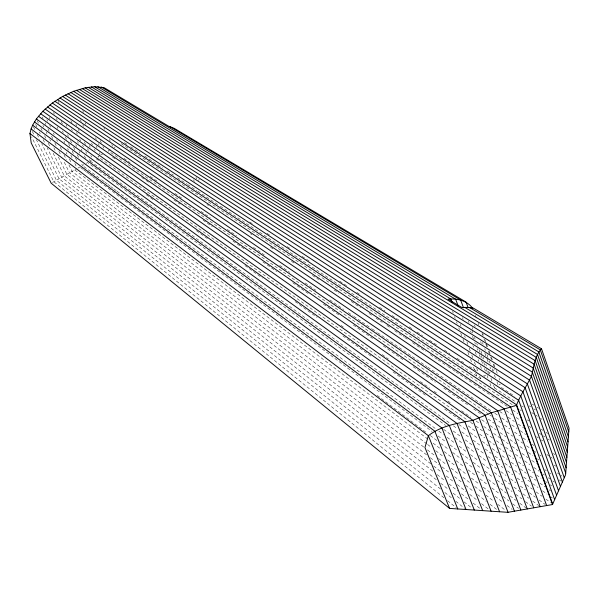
<?xml version="1.0" encoding="UTF-8"?>
<svg xmlns="http://www.w3.org/2000/svg" width="599" height="599" viewBox="0 0 599 599"><rect width="100%" height="100%" fill="white"/><g stroke="black" fill="none" stroke-linecap="round" stroke-linejoin="round"><path stroke-width="0.45" stroke-dasharray="3 2.25" d="M220.282 206.176L480.623 378.68L481.918 377.819M485.752 375.288L484.291 376.254L483.311 373.626M488.687 373.349L490.154 372.383M492.992 370.511L494.37 369.605M498.937 384.977L500.315 384.071M493.539 385.254L494.504 387.882L496.361 386.669M198.119 180.321L199.43 179.558M52.502 182.485L76.627 168.798M83.763 164.755L82.467 165.489L80.858 162.157M101.194 154.864L102.481 154.13M77.93 168.064L79.877 166.956M86.353 163.287L87.649 162.546L139.657 200.747M89.423 159.401L90.232 161.086L92.815 159.619M99.906 155.598L97.974 156.691L467.505 420.154M110.194 149.757L108.269 150.851L489.158 414.538M114.042 147.579L115.322 146.852M532.309 404.123L533.874 405.149M537.004 407.193L538.568 408.211M249.723 221.952L252.853 224.011M266.922 233.266L270.052 235.325M287.25 246.638L290.38 248.697M302.113 256.417L309.93 261.553M339.64 281.103L347.457 286.247M356.839 292.417L359.969 294.476M379.519 307.332L384.992 310.933M392.023 315.561L399.847 320.705M409.229 326.882L412.352 328.933M417.046 332.018L422.52 335.62M429.558 340.254L437.375 345.391M444.413 350.026L449.886 353.627M456.925 358.254L464.742 363.398M469.429 366.483L477.253 371.627M501.341 387.478L514.519 396.141M529.246 405.83L530.796 406.848M533.896 408.892L535.446 409.911M124.412 142.652L127.535 144.718M130.649 146.785L140.001 152.985M144.681 156.077L162.606 167.96M167.286 171.059L173.515 175.193M177.416 177.768L186.768 183.968M187.547 184.485L196.899 190.684M197.677 191.201L219.504 205.659M494.504 387.882L516.286 402.318M521.729 405.92L523.286 406.953M531.845 412.621L534.959 414.688M535.731 415.204L537.288 416.23M540.403 418.297L541.96 419.322M121.08 143.588L514.399 406.107M519.835 409.738L521.392 410.772M206.947 204.491L208.504 205.532M250.389 233.692L251.939 234.741M270.561 247.252L273.661 249.341M291.503 261.336L295.382 263.942M312.446 275.42L318.653 279.591M334.167 290.021L338.817 293.151M351.231 301.492L360.538 307.751M369.074 313.487L372.174 315.576M376.052 318.181L382.259 322.352M386.909 325.482L390.016 327.571M394.666 330.7L403.981 336.96M404.752 337.477L407.859 339.566M412.509 342.695L425.694 351.561M430.352 354.69L437.33 359.385M438.109 359.909L447.416 366.161M448.194 366.685L455.173 371.38M455.951 371.904L473.015 383.375M473.794 383.899L490.858 395.37M491.629 395.894L507.143 406.324M512.572 409.971L518.008 413.624M527.315 419.884L528.865 420.925M541.279 429.266L542.829 430.314M545.929 432.396L547.479 433.444M506.118 410.719L512.31 414.92M516.181 417.54L520.052 420.161M529.336 426.451L530.886 427.499M539.399 433.264L542.499 435.361M543.271 435.885L544.82 436.933M547.913 439.03L549.463 440.085M499.671 411.468L504.306 414.628M508.169 417.263L514.354 421.479M518.217 424.114L523.623 427.806M536.756 436.768L538.299 437.817M541.391 439.928L542.934 440.984M123.941 158.406L130.11 162.643M150.154 176.42L157.095 181.19M174.826 193.372L183.309 199.205M201.039 211.387L210.294 217.751M227.253 229.402L236.508 235.766M253.467 247.417L264.264 254.837M279.681 265.432L289.706 272.32M305.123 282.923L315.92 290.335M329.802 299.874L343.676 309.413M348.304 312.596L352.931 315.77M353.702 316.302L371.432 328.492M372.204 329.016L376.831 332.198M377.602 332.73L403.045 350.213M403.816 350.744L426.945 366.64M427.716 367.172L491.712 411.146M494.796 413.265L497.874 415.384M501.73 418.035L507.9 422.273M511.756 424.923L517.154 428.629M520.239 430.756L525.63 434.462M553.386 453.533L554.929 454.596M489.93 415.07L491.465 416.14M494.542 418.267L500.704 422.535M504.545 425.193L509.936 428.921M514.548 432.119L519.939 435.847M523.017 437.981L527.629 441.178M532.249 444.368L533.791 445.439M546.872 454.491L549.949 456.625M550.713 457.157L552.256 458.22M112.597 157.125L116.431 159.798M141.731 177.439L148.634 182.253M173.935 199.894L180.067 204.177M203.068 220.215L212.271 226.632M232.966 241.068L244.467 249.087M262.871 261.92L276.671 271.542M292.769 282.773L308.103 293.465M323.438 304.157L340.307 315.92M353.343 325.01L372.503 338.383M383.24 345.863L404.707 360.838M413.138 366.715L435.376 382.222M443.807 388.107L467.579 404.684M473.712 408.96L482.143 414.837M488.275 419.12L494.407 423.396M497.477 425.537L502.846 429.273M506.679 431.954L512.811 436.229M516.645 438.902L522.777 443.178M526.611 445.851L531.208 449.063M534.278 451.197L535.813 452.267M539.647 454.941L541.182 456.011M554.21 465.101L555.745 466.172M481.678 419.719L487.032 423.478M490.094 425.627L496.212 429.925M500.03 432.613L506.148 436.911M509.974 439.599L516.091 443.896M519.917 446.584L524.507 449.804M528.325 452.492L532.915 455.712M537.505 458.939L539.033 460.01M557.392 472.911L559.683 474.52M560.447 475.059L561.982 476.13M341.003 325.407L343.294 327.024M382.222 354.578L388.332 358.898M420.393 381.593L429.55 388.07M434.133 391.312L436.416 392.937M447.872 401.038L450.163 402.655M461.612 410.764L470.769 417.248M476.115 421.03L479.934 423.725M483.745 426.428L489.855 430.748M493.673 433.451L501.303 438.857M502.067 439.396L508.177 443.717M511.988 446.42L518.098 450.74M521.916 453.443L528.019 457.763M531.837 460.466L536.419 463.708M544.813 469.646L546.34 470.732M549.395 472.888L550.923 473.974M559.316 479.911L560.844 480.997M470.552 422.325L472.836 423.957M475.883 426.129L482.742 431.018M485.789 433.189L492.648 438.079M496.459 440.797L502.554 445.147M505.601 447.318L511.696 451.661M515.507 454.379L520.838 458.183M524.649 460.901L529.98 464.697M533.791 467.415L539.122 471.218M542.934 473.936L544.454 475.022M548.265 477.74L549.792 478.826M552.84 480.997L554.36 482.083M96.154 158.698L99.951 161.423M146.268 194.69L153.097 199.602M196.375 230.682L208.519 239.405M244.969 265.582L262.429 278.123M295.075 301.574L317.096 317.388M342.905 335.934L370.998 356.113M393.019 371.927L425.664 395.377M444.645 409.005L460.586 420.461M468.178 425.911L476.534 431.909M479.567 434.095L484.883 437.914M488.679 440.639L494.752 444.997M498.548 447.73L504.628 452.088M508.424 454.813L513.732 458.632M518.292 461.904L523.608 465.723M528.161 468.995L533.477 472.813M536.517 474.992L541.069 478.264M545.622 481.536L547.142 482.629M550.182 484.808L551.701 485.901M458.841 424.474L466.419 429.955M470.208 432.703L478.541 438.73M482.33 441.47L488.395 445.858M492.183 448.599L498.248 452.986M502.037 455.734L507.338 459.568M511.127 462.308L516.435 466.149M520.224 468.89L526.281 473.277M530.07 476.018L536.135 480.405M539.924 483.146L545.232 486.987M549.021 489.727L550.533 490.828M90.232 161.086L450.441 423.673M453.458 425.874L457.232 428.629M461.769 431.931L469.316 437.435M473.09 440.19L481.401 446.24M485.175 448.995L491.217 453.398M494.991 456.153L500.277 460.002M504.807 463.312L510.85 467.714M514.623 470.462L519.91 474.318M523.691 477.074L529.733 481.476M532.751 483.678L538.037 487.534M542.567 490.836L547.097 494.138M550.87 496.885L552.383 497.994M140.406 201.301L142.667 202.956M143.423 203.51L145.684 205.172M146.441 205.727L160 215.692M160.757 216.246L445.663 425.492M453.203 431.025L460.736 436.559M465.258 439.883L473.554 445.97M476.564 448.187L484.104 453.72M487.871 456.49L493.905 460.916M496.915 463.132L502.95 467.564M507.473 470.881L512.744 474.76M517.266 478.077L522.545 481.955M526.311 484.718L532.346 489.151M536.112 491.921L542.14 496.346M545.906 499.117L550.429 502.434M443.657 429.356L451.174 434.919M454.933 437.697L463.207 443.814M466.965 446.599L475.232 452.717M478.99 455.495L487.257 461.619M490.267 463.843L497.035 468.845M500.794 471.63L506.058 475.524M510.565 478.863L515.829 482.757M520.336 486.096L525.6 489.989M529.359 492.767L535.371 497.215M539.13 500L545.15 504.448M83.965 166.604L101.224 179.468M101.98 180.029L104.226 181.707M104.975 182.268L107.228 183.945M107.977 184.507L110.231 186.184M110.98 186.746L113.233 188.423M113.982 188.977L116.236 190.662M116.985 191.216L435.877 428.944M438.88 431.175L443.38 434.537M447.131 437.33L454.634 442.923M459.134 446.277L466.636 451.871M470.387 454.671L478.646 460.826M482.397 463.619L490.648 469.773M494.4 472.574L500.405 477.044M504.156 479.844L510.161 484.314M513.912 487.114L519.91 491.584M522.912 493.823L528.917 498.301M532.668 501.093L538.673 505.571M80.625 167.518L82.864 169.203M83.613 169.764L85.859 171.449M86.6 172.01L88.847 173.695M89.595 174.257L91.834 175.941M92.583 176.503L94.829 178.188M95.578 178.749L432.029 431.445M438.011 435.937L446.233 442.114M449.976 444.922L458.198 451.099M461.185 453.346L470.163 460.084M473.15 462.331L481.371 468.508M485.115 471.316L493.336 477.493M497.073 480.301L503.055 484.793M506.799 487.601L512.033 491.532M515.769 494.34L521.751 498.832M525.488 501.64L531.47 506.133M377.273 395.437L427.274 433.272M430.254 435.533L436.971 440.609M440.707 443.44L448.913 449.647M452.642 452.47L461.597 459.246M465.333 462.069L473.539 468.283M477.268 471.106L485.482 477.321M488.462 479.574L497.417 486.351M500.405 488.612L506.372 493.127M510.108 495.95L516.076 500.472M519.805 503.295L525.78 507.81M427.896 439.194L74.68 169.906L73.872 168.237M433.099 443.163L440.535 448.831M444.256 451.668L452.432 457.906M456.153 460.736L464.33 466.973M468.051 469.811L476.227 476.048M479.949 478.878L488.125 485.115M491.846 487.953L499.281 493.621M502.995 496.459L508.948 500.989M512.662 503.826L518.614 508.364M426.855 443.904L72.082 171.381L68.421 163.871M427.596 444.473L431.31 447.326M435.765 450.748L443.185 456.445M447.64 459.867L455.802 466.142M458.767 468.418L466.935 474.693M471.391 478.114L479.552 484.381M483.266 487.234L491.427 493.501M495.141 496.354L502.561 502.059M507.016 505.474L512.205 509.464M423.733 447.041L69.477 172.856L63.374 160.352M427.431 449.901L434.829 455.622M438.528 458.49L445.918 464.21M451.099 468.216L459.231 474.513M462.93 477.373L470.327 483.101M474.76 486.538L482.158 492.258M485.856 495.118L493.995 501.415M497.687 504.283L505.084 510.004M426.593 454.858L66.871 174.331L58.343 156.901M430.277 457.726L439.119 464.629M442.069 466.928L450.178 473.247M454.604 476.699L461.971 482.45M465.655 485.317L473.764 491.644M477.455 494.519L486.298 501.415M489.982 504.291L498.091 510.61M430.748 463.776L64.265 175.814L52.779 152.401M433.691 466.089L441.785 472.454M446.203 475.92L453.563 481.701M457.239 484.598L466.067 491.532M469.751 494.43L477.111 500.21M481.521 503.677L488.881 509.457M432.8 471.143L61.66 177.297L47.224 147.931M437.195 474.625L444.533 480.435M448.936 483.917L457.733 490.888M461.402 493.786L468.74 499.596M473.135 503.078L480.473 508.888M436.297 479.739L59.046 178.772L41.72 143.618M440.684 483.243L448.726 489.653M453.114 493.157L460.421 498.989M464.075 501.902L471.391 507.735M440.505 489.009L56.433 180.262L36.397 139.702M444.877 492.52L452.163 498.383M455.809 501.311L464.554 508.341M443.956 497.776L53.813 181.744L31.597 136.864M447.595 500.719L456.311 507.78M32.316 131.428L33.948 134.738M35.67 124.435L36.906 126.951M39.384 131.982L40.208 133.667M43.098 139.537L45.157 143.73M33.469 126.876L34.705 129.384M37.183 134.408L39.654 139.432M37.198 120.624L38.426 123.132M40.889 128.149L42.117 130.657M44.581 135.673L45.809 138.182M48.272 143.198L49.912 146.545M42.215 117.015L43.031 118.677M45.067 122.847L45.876 124.51M47.913 128.68L49.133 131.181M51.574 136.183L52.794 138.683M54.831 142.847L56.456 146.186M58.897 151.188L60.933 155.351M42.903 125.348L43.72 127.01M46.153 131.99L46.969 133.652M49.814 139.462L50.623 141.124M53.873 147.766L55.093 150.259M49.163 117.389L49.979 119.059M66.175 152.401L66.983 154.07M69.417 159.072L71.438 163.235M46.879 119.643L47.695 121.312M49.724 125.483L50.541 127.153M53.386 132.993L54.202 134.663M56.635 139.672L57.452 141.342M60.297 147.182L61.517 149.683M63.951 154.692L66.392 159.693M53.528 112.485L54.337 114.154M56.366 118.347L57.175 120.025M62.446 130.919L63.254 132.596M65.284 136.789L66.496 139.297M68.526 143.49L70.15 146.845M72.172 151.038L73.392 153.546M75.414 157.739L77.443 161.932M57.137 126.883L57.946 128.545M63.988 141.012L64.789 142.674M67.612 148.485L68.421 150.147M70.832 155.134L72.045 157.627M74.86 163.445L76.073 165.938M66.122 124.682L66.931 126.359M75.788 144.771L76.597 146.441M79.016 151.465L79.824 153.134M61.173 121.357L62.378 123.858M67.605 134.685L68.406 136.347M70.412 140.51L71.618 143.004M73.632 147.167L75.234 150.499M77.249 154.662L78.851 157.994M58.2 101.231L59.009 102.908M71.513 128.95L72.314 130.627M77.563 141.551L78.372 143.228M81.194 149.106L81.996 150.791M84.422 155.83L85.627 158.353M75.901 124.233L76.709 125.917M78.319 129.287L79.128 130.971M84.362 141.926L85.567 144.456M87.581 148.664L88.39 150.349M90.801 155.403L91.61 157.088M70.869 120.676L72.082 123.199M76.522 132.461L77.323 134.146M79.742 139.193L80.551 140.877M82.572 145.085L83.373 146.77M85.792 151.824L86.6 153.509M80.393 119.725L81.187 121.402M82.789 124.764L83.59 126.449M91.58 143.251L92.381 144.928M94.38 149.129L95.181 150.806M89.371 145.527L90.179 147.212M82.744 110.718L83.538 112.41M95.533 137.733L96.334 139.417M98.333 143.64L99.127 145.325M85.058 122.585L85.852 124.255M96.184 146.021L96.978 147.698M99.359 152.715L100.153 154.392M100.153 140.57L101.343 143.086M102.923 146.441L103.717 148.118M103.867 127.617L104.66 129.317M109.43 139.477L110.223 141.169M111.811 144.554L112.605 146.246M195.963 177.319L196.712 179.011M193.567 179.782L194.316 181.467M460.354 324.396L461.005 326.148M464.607 335.777L465.258 337.529M466.891 341.909L467.871 344.537M469.182 348.034L470.485 351.538M471.795 355.042L472.776 357.67M474.408 362.043L475.389 364.671M476.699 368.175L478.331 372.548M479.642 376.052L480.623 378.68M452.589 311.33L453.241 313.075M454.551 316.564L455.203 318.301M456.505 321.79L457.157 323.535M458.789 327.893L459.44 329.63M460.743 333.119L461.724 335.732M463.027 339.221L464.008 341.834M467.924 352.287L468.905 354.9M470.529 359.258L471.51 361.871M473.472 367.105L474.445 369.718M475.748 373.199L477.381 377.557M462.48 317.575L463.132 319.327M472.896 345.601L473.547 347.353M475.172 351.733L476.475 355.237M478.107 359.617L478.758 361.369M480.383 365.742L481.686 369.246M472.199 327.488L472.843 329.24M480.93 351.119L481.896 353.747M483.191 357.251L483.835 358.996M485.774 364.252L486.425 366.004M488.365 371.253L489.331 373.881M490.948 378.254L491.921 380.882M468.366 320.869L469.002 322.606M472.214 331.292L472.858 333.029M474.468 337.372L475.104 339.109M476.714 343.444L477.358 345.181M478.96 349.524L479.926 352.13M481.214 355.604L482.495 359.078M483.782 362.545L484.741 365.15M486.351 369.493L487.631 372.967M470.559 331.007L471.203 332.752M472.491 336.241L473.465 338.854M474.752 342.343L475.396 344.081M477.014 348.438L477.658 350.183M479.275 354.541L480.241 357.154M481.536 360.643L483.146 365.001M484.441 368.482L485.407 371.095M487.024 375.453L487.99 378.074M489.93 383.3L490.895 385.913M482.472 342.546L483.116 344.298M484.726 348.67L485.37 350.422M486.98 354.803L487.945 357.423M489.233 360.927L490.199 363.556M492.131 368.804L493.097 371.432M494.385 374.929L495.343 377.557M496.953 381.937L497.919 384.558M474.498 324.928L475.142 326.68M480.63 341.595L481.282 343.347M484.831 352.998L486.77 358.262M487.092 359.138L488.387 362.642M489.997 367.03L490.648 368.789M482.659 333.553L483.303 335.313M484.913 339.708L486.201 343.22M486.523 344.096L487.811 347.607M489.098 351.119L490.064 353.754M491.352 357.274L492.318 359.902M493.928 364.297L494.894 366.932M496.182 370.444L497.469 373.956M499.079 378.351L499.723 380.103M475.351 315.411L476.302 318.009M478.212 323.213L478.848 324.95M482.023 333.613L482.659 335.35M483.932 338.817L484.569 340.546M485.841 344.013L487.114 347.48M488.38 350.947L489.338 353.545M490.603 357.011L491.562 359.617M493.149 363.945L494.1 366.551"/><path stroke-width="0.9" d="M468.036 307.384L466.097 302.121L174.129 128.298L168.716 126.247L103.979 87.604L94.575 86.683L85.2 87.828L73.55 91.31L62.618 96.432L52.338 103.043L42.821 111.294L36.374 118.946L32.646 125.198L31.088 128.95L29.95 133.54L31.208 142.944L51.192 183.227L449.572 508.409L507.885 512.317L552.495 504.545L565.591 474.737L569.05 428.143L541.518 348.798L473.33 308.088L467.138 307.377L461.836 307.482L448.022 299.133C457.217 298.28 467.175 300.503 472.813 308.478M552.495 504.545L516.42 405.336C520.411 395.183 526.596 385.906 531.425 376.322C533.791 366.992 534.555 356.016 541.518 348.798M516.42 405.336L491.307 412.801L472.761 420.386C457.396 423.194 441.021 425.837 428.375 435.698L424.953 447.498L449.572 508.409M169.779 126.531L460.653 300.032L463.544 307.849M101.328 87.065L455.644 299.178L458.25 306.186M469.601 307.534L540.283 349.853L568.773 431.834M97.884 86.713L450.875 299.006L452.185 302.51M464.757 307.354L538.808 351.89L568.406 436.851M94.575 86.683L537.49 354.436L568.032 441.905M91.37 86.877L536.285 357.386L567.65 447.004M88.248 87.274L535.177 360.658L567.268 452.14M85.2 87.828L534.143 364.214L566.886 457.322M82.213 88.517L533.177 368.026L566.497 462.54M79.278 89.333L532.279 372.061L566.107 467.812M76.387 90.269L531.425 376.322L565.711 473.12M73.55 91.31L529.583 380.125L564.273 477.74M70.757 92.448L527.322 383.817L562.371 482.075M68.001 93.684L525.106 387.688L560.454 486.425M65.284 95.009L522.927 391.731L558.53 490.806M62.618 96.432L520.786 395.939L556.598 495.216M59.982 97.944L518.682 400.319L554.652 499.641M57.392 99.546L516.623 404.872L552.69 504.096M54.846 101.246L510.52 406.856L546.647 505.563M52.338 103.043L504.036 408.683L540.171 506.694M49.882 104.937L497.627 410.659L533.709 507.817M47.471 106.936L491.307 412.801L527.27 508.94M45.112 109.055L485.07 415.107L520.845 510.063M42.821 111.294L478.938 417.608L514.436 511.179M40.59 113.675L472.903 420.318L508.042 512.295M38.433 116.221L464.891 421.756L499.566 511.763M36.374 118.946L457.007 423.448L491.09 511.194M34.435 121.919L449.325 425.485L482.674 510.633M32.646 125.198L441.912 428L474.311 510.071M31.088 128.95L434.852 431.205L466.007 509.517M29.95 133.54L428.375 435.698L457.763 508.963"/></g></svg>
